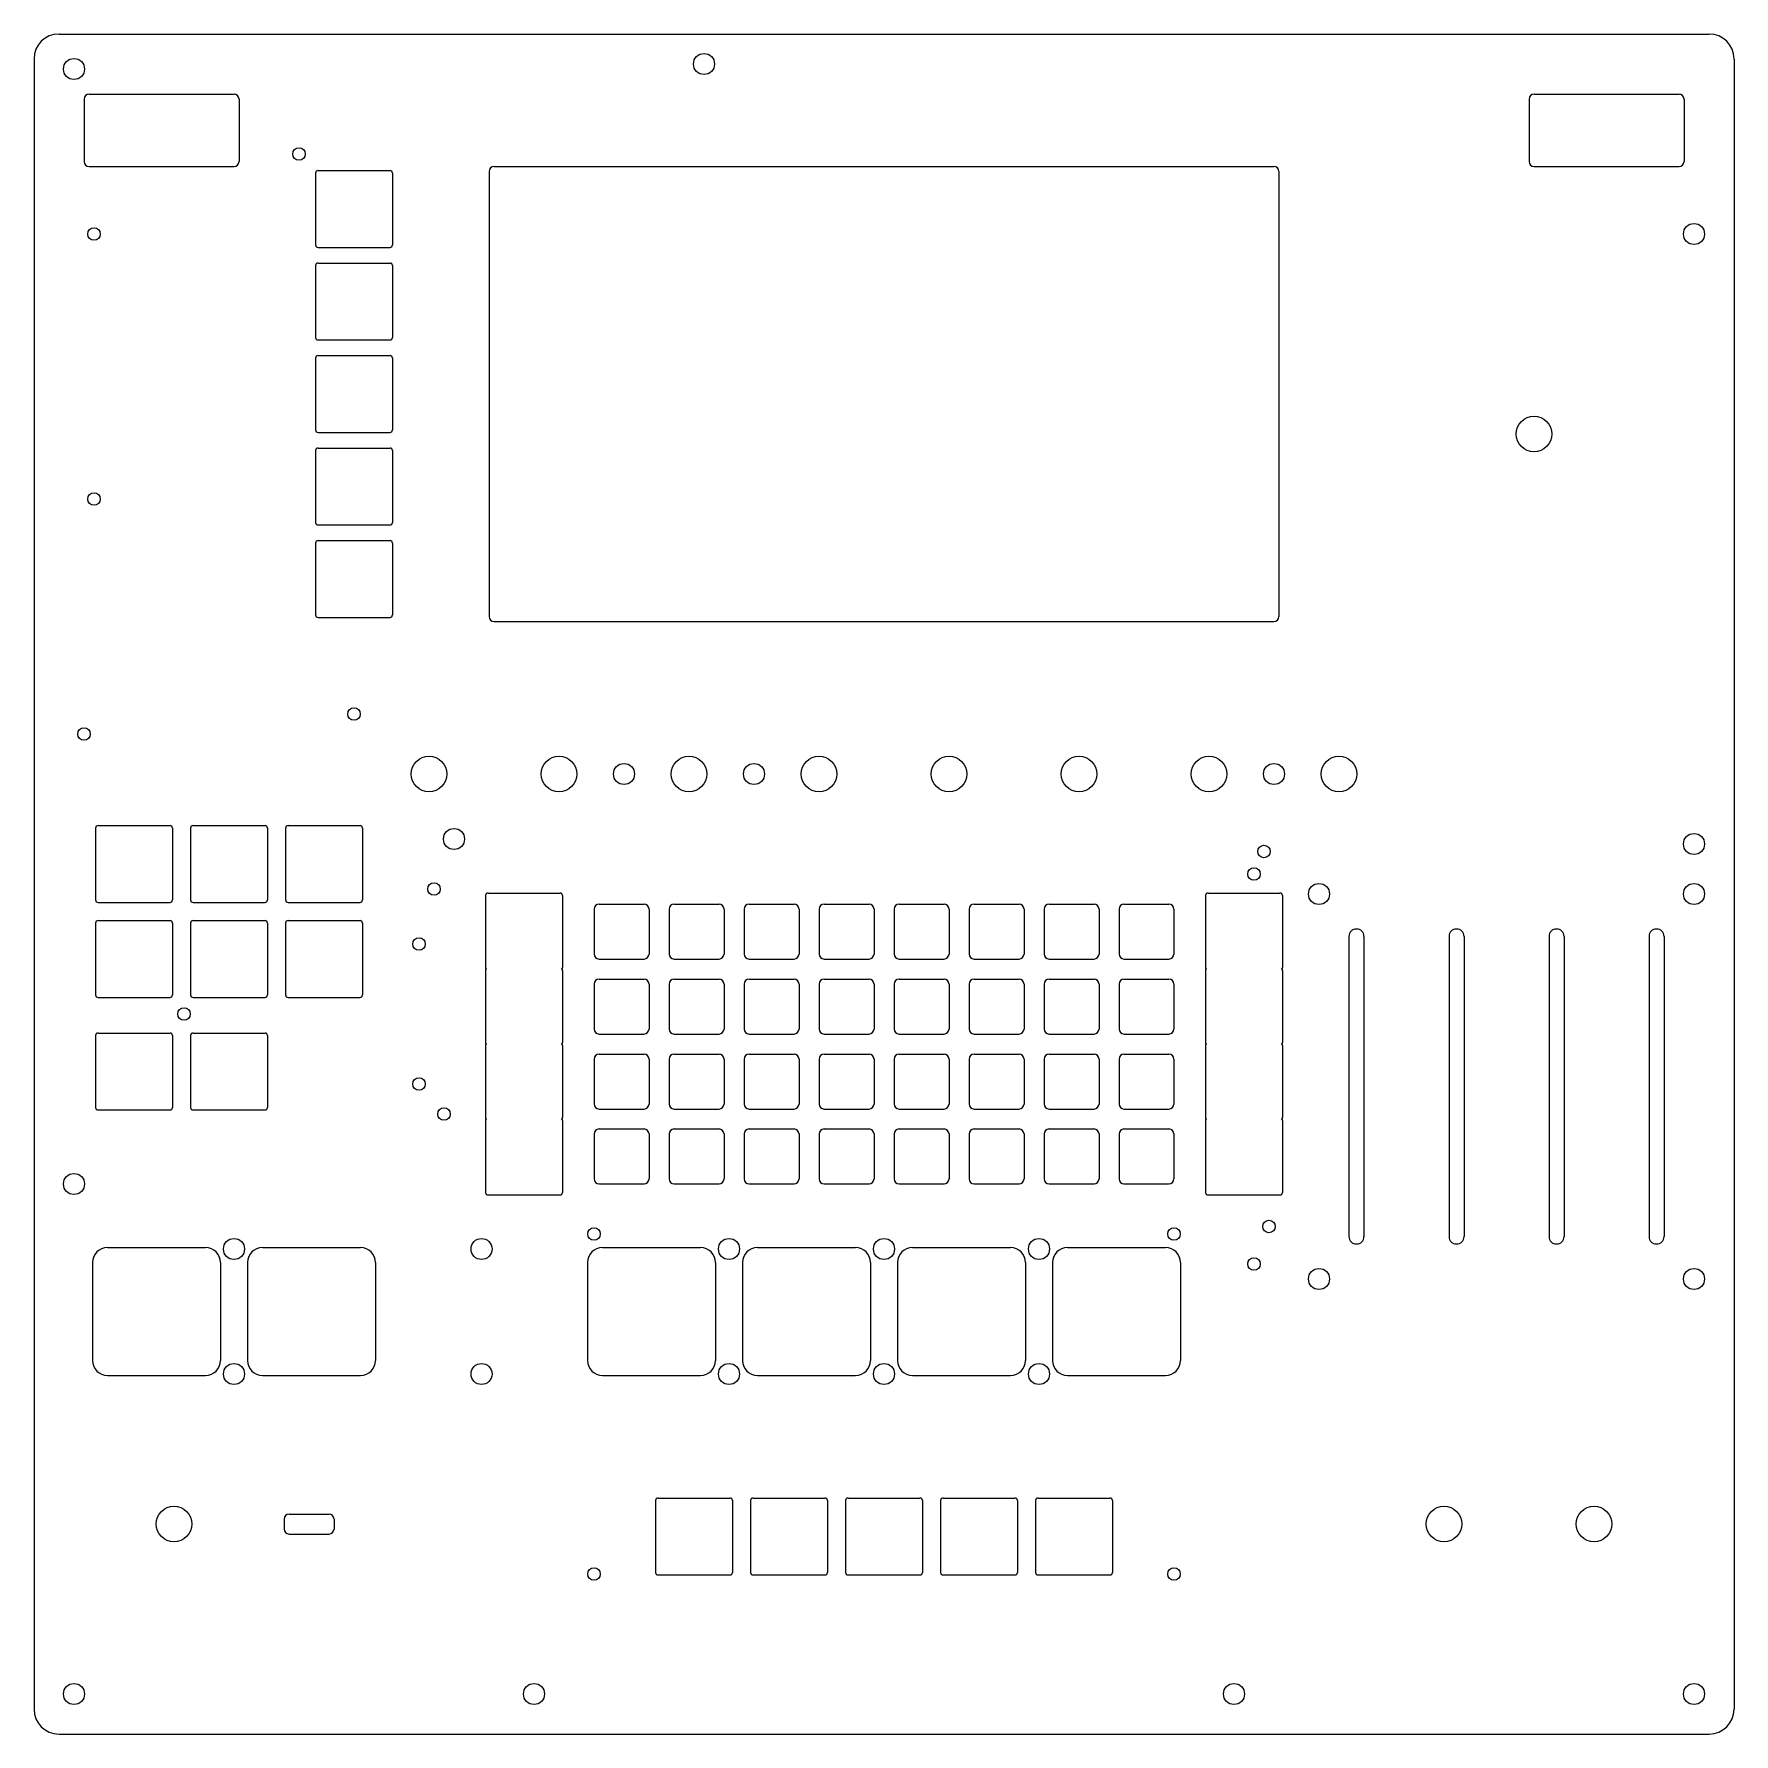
# Model space of a CAD drawing. Header units: millimetres. Extents: x 0 to 340, y 0 to 340.
import ezdxf

# ---------------------------------------------------------------- set-up
doc = ezdxf.new("R2010")
doc.units = ezdxf.units.MM
doc.layers.add('tmp_perfil', color=7, linetype='CONTINUOUS')

msp = doc.modelspace()

# ---------------------------------------------------------------- linework, layer by layer
at = {"layer": 'tmp_perfil'}
for p, q in [((5, 340, 84), (335, 340, 84)), ((0, 335, 84), (0, 5, 84)), ((340, 335, 84), (340, 5, 84)), ((10, 327, 84), (10, 314.5, 84)), ((11, 328, 84), (40, 328, 84)), ((41, 327, 84), (41, 314.5, 84)), ((299, 327, 84), (299, 314.5, 84)), ((300, 328, 84), (329, 328, 84)), ((330, 327, 84), (330, 314.5, 84)), ((11, 313.5, 84), (40, 313.5, 84)), ((92, 313.5, 84), (248, 313.5, 84)), ((300, 313.5, 84), (329, 313.5, 84)), ((56.3, 312.2, 84), (56.3, 297.8, 84)), ((56.8, 312.7, 84), (71.2, 312.7, 84)), ((71.7, 312.2, 84), (71.7, 297.8, 84)), ((91, 312.5, 84), (91, 223.5, 84)), ((249, 312.5, 84), (249, 223.5, 84)), ((56.8, 297.3, 84), (71.2, 297.3, 84)), ((56.3, 293.7, 84), (56.3, 279.3, 84)), ((56.8, 294.2, 84), (71.2, 294.2, 84)), ((71.7, 293.7, 84), (71.7, 279.3, 84)), ((56.8, 278.8, 84), (71.2, 278.8, 84)), ((56.8, 275.7, 84), (71.2, 275.7, 84)), ((56.3, 275.2, 84), (56.3, 260.8, 84)), ((71.7, 275.2, 84), (71.7, 260.8, 84)), ((56.8, 260.3, 84), (71.2, 260.3, 84)), ((56.3, 256.7, 84), (56.3, 242.3, 84)), ((56.8, 257.2, 84), (71.2, 257.2, 84)), ((71.7, 256.7, 84), (71.7, 242.3, 84)), ((56.8, 241.8, 84), (71.2, 241.8, 84)), ((56.3, 238.2, 84), (56.3, 223.8, 84)), ((56.8, 238.7, 84), (71.2, 238.7, 84)), ((71.7, 238.2, 84), (71.7, 223.8, 84)), ((56.8, 223.3, 84), (71.2, 223.3, 84)), ((92, 222.5, 84), (248, 222.5, 84)), ((12.3, 181.2, 84), (12.3, 166.8, 84)), ((12.8, 181.7, 84), (27.2, 181.7, 84)), ((27.7, 181.2, 84), (27.7, 166.8, 84)), ((31.3, 181.2, 84), (31.3, 166.8, 84)), ((31.8, 181.7, 84), (46.2, 181.7, 84)), ((46.7, 181.2, 84), (46.7, 166.8, 84)), ((50.3, 181.2, 84), (50.3, 166.8, 84)), ((50.8, 181.7, 84), (65.2, 181.7, 84)), ((65.7, 181.2, 84), (65.7, 166.8, 84)), ((90.3, 167.7, 84), (90.3, 153.3, 84)), ((90.8, 168.2, 84), (105.2, 168.2, 84)), ((105.7, 167.7, 84), (105.7, 153.3, 84)), ((234.3, 167.7, 84), (234.3, 153.3, 84)), ((234.8, 168.2, 84), (249.2, 168.2, 84)), ((249.7, 167.7, 84), (249.7, 153.3, 84)), ((12.8, 166.3, 84), (27.2, 166.3, 84)), ((31.8, 166.3, 84), (46.2, 166.3, 84)), ((50.8, 166.3, 84), (65.2, 166.3, 84)), ((112, 165, 84), (112, 156, 84)), ((113, 166, 84), (122, 166, 84)), ((123, 165, 84), (123, 156, 84)), ((127, 165, 84), (127, 156, 84)), ((128, 166, 84), (137, 166, 84)), ((138, 165, 84), (138, 156, 84)), ((142, 165, 84), (142, 156, 84)), ((143, 166, 84), (152, 166, 84)), ((153, 165, 84), (153, 156, 84)), ((157, 165, 84), (157, 156, 84)), ((158, 166, 84), (167, 166, 84)), ((168, 165, 84), (168, 156, 84)), ((172, 165, 84), (172, 156, 84)), ((173, 166, 84), (182, 166, 84)), ((183, 165, 84), (183, 156, 84)), ((187, 165, 84), (187, 156, 84)), ((188, 166, 84), (197, 166, 84)), ((198, 165, 84), (198, 156, 84)), ((202, 165, 84), (202, 156, 84)), ((203, 166, 84), (212, 166, 84)), ((213, 165, 84), (213, 156, 84)), ((217, 165, 84), (217, 156, 84)), ((218, 166, 84), (227, 166, 84)), ((228, 165, 84), (228, 156, 84)), ((12.3, 162.2, 84), (12.3, 147.8, 84)), ((12.8, 162.7, 84), (27.2, 162.7, 84)), ((27.7, 162.2, 84), (27.7, 147.8, 84)), ((31.3, 162.2, 84), (31.3, 147.8, 84)), ((31.8, 162.7, 84), (46.2, 162.7, 84)), ((46.7, 162.2, 84), (46.7, 147.8, 84)), ((50.3, 162.2, 84), (50.3, 147.8, 84)), ((50.8, 162.7, 84), (65.2, 162.7, 84)), ((65.7, 162.2, 84), (65.7, 147.8, 84)), ((264.49, 161, 84), (264.51, 161, 84)), ((284.49, 161, 84), (284.51, 161, 84)), ((304.49, 161, 84), (304.51, 161, 84)), ((324.49, 161, 84), (324.51, 161, 84)), ((263, 159.51, 84), (263, 99.49, 84)), ((266, 159.51, 84), (266, 99.49, 84)), ((283, 159.51, 84), (283, 99.49, 84)), ((286, 159.51, 84), (286, 99.49, 84)), ((303, 159.51, 84), (303, 99.49, 84)), ((306, 159.51, 84), (306, 99.49, 84)), ((323, 159.51, 84), (323, 99.49, 84)), ((326, 159.51, 84), (326, 99.49, 84)), ((113, 155, 84), (122, 155, 84)), ((128, 155, 84), (137, 155, 84)), ((143, 155, 84), (152, 155, 84)), ((158, 155, 84), (167, 155, 84)), ((173, 155, 84), (182, 155, 84)), ((188, 155, 84), (197, 155, 84)), ((203, 155, 84), (212, 155, 84)), ((218, 155, 84), (227, 155, 84)), ((90.3, 152.7, 84), (90.3, 138.3, 84)), ((105.7, 152.7, 84), (105.7, 138.3, 84)), ((112, 150, 84), (112, 141, 84)), ((113, 151, 84), (122, 151, 84)), ((123, 150, 84), (123, 141, 84)), ((127, 150, 84), (127, 141, 84)), ((128, 151, 84), (137, 151, 84)), ((138, 150, 84), (138, 141, 84)), ((142, 150, 84), (142, 141, 84)), ((143, 151, 84), (152, 151, 84)), ((153, 150, 84), (153, 141, 84)), ((157, 150, 84), (157, 141, 84)), ((158, 151, 84), (167, 151, 84)), ((168, 150, 84), (168, 141, 84)), ((172, 150, 84), (172, 141, 84)), ((173, 151, 84), (182, 151, 84)), ((183, 150, 84), (183, 141, 84)), ((187, 150, 84), (187, 141, 84)), ((188, 151, 84), (197, 151, 84)), ((198, 150, 84), (198, 141, 84)), ((202, 150, 84), (202, 141, 84)), ((203, 151, 84), (212, 151, 84)), ((213, 150, 84), (213, 141, 84)), ((217, 150, 84), (217, 141, 84)), ((218, 151, 84), (227, 151, 84)), ((228, 150, 84), (228, 141, 84)), ((234.3, 152.7, 84), (234.3, 138.3, 84)), ((249.7, 152.7, 84), (249.7, 138.3, 84)), ((12.8, 147.3, 84), (27.2, 147.3, 84)), ((31.8, 147.3, 84), (46.2, 147.3, 84)), ((50.8, 147.3, 84), (65.2, 147.3, 84)), ((12.3, 139.7, 84), (12.3, 125.3, 84)), ((12.8, 140.2, 84), (27.2, 140.2, 84)), ((27.7, 139.7, 84), (27.7, 125.3, 84)), ((31.3, 139.7, 84), (31.3, 125.3, 84)), ((31.8, 140.2, 84), (46.2, 140.2, 84)), ((46.7, 139.7, 84), (46.7, 125.3, 84)), ((113, 140, 84), (122, 140, 84)), ((128, 140, 84), (137, 140, 84)), ((143, 140, 84), (152, 140, 84)), ((158, 140, 84), (167, 140, 84)), ((173, 140, 84), (182, 140, 84)), ((188, 140, 84), (197, 140, 84)), ((203, 140, 84), (212, 140, 84)), ((218, 140, 84), (227, 140, 84)), ((90.3, 137.7, 84), (90.3, 123.3, 84)), ((105.7, 137.7, 84), (105.7, 123.3, 84)), ((113, 136, 84), (122, 136, 84)), ((128, 136, 84), (137, 136, 84)), ((143, 136, 84), (152, 136, 84)), ((158, 136, 84), (167, 136, 84)), ((173, 136, 84), (182, 136, 84)), ((188, 136, 84), (197, 136, 84)), ((203, 136, 84), (212, 136, 84)), ((218, 136, 84), (227, 136, 84)), ((234.3, 137.7, 84), (234.3, 123.3, 84)), ((249.7, 137.7, 84), (249.7, 123.3, 84)), ((112, 135, 84), (112, 126, 84)), ((123, 135, 84), (123, 126, 84)), ((127, 135, 84), (127, 126, 84)), ((138, 135, 84), (138, 126, 84)), ((142, 135, 84), (142, 126, 84)), ((153, 135, 84), (153, 126, 84)), ((157, 135, 84), (157, 126, 84)), ((168, 135, 84), (168, 126, 84)), ((172, 135, 84), (172, 126, 84)), ((183, 135, 84), (183, 126, 84)), ((187, 135, 84), (187, 126, 84)), ((198, 135, 84), (198, 126, 84)), ((202, 135, 84), (202, 126, 84)), ((213, 135, 84), (213, 126, 84)), ((217, 135, 84), (217, 126, 84)), ((228, 135, 84), (228, 126, 84)), ((12.8, 124.8, 84), (27.2, 124.8, 84)), ((31.8, 124.8, 84), (46.2, 124.8, 84)), ((90.3, 122.7, 84), (90.3, 108.3, 84)), ((105.7, 122.7, 84), (105.7, 108.3, 84)), ((113, 125, 84), (122, 125, 84)), ((128, 125, 84), (137, 125, 84)), ((143, 125, 84), (152, 125, 84)), ((158, 125, 84), (167, 125, 84)), ((173, 125, 84), (182, 125, 84)), ((188, 125, 84), (197, 125, 84)), ((203, 125, 84), (212, 125, 84)), ((218, 125, 84), (227, 125, 84)), ((234.3, 122.7, 84), (234.3, 108.3, 84)), ((249.7, 122.7, 84), (249.7, 108.3, 84)), ((112, 120, 84), (112, 111, 84)), ((113, 121, 84), (122, 121, 84)), ((123, 120, 84), (123, 111, 84)), ((127, 120, 84), (127, 111, 84)), ((128, 121, 84), (137, 121, 84)), ((138, 120, 84), (138, 111, 84)), ((142, 120, 84), (142, 111, 84)), ((143, 121, 84), (152, 121, 84)), ((153, 120, 84), (153, 111, 84)), ((157, 120, 84), (157, 111, 84)), ((158, 121, 84), (167, 121, 84)), ((168, 120, 84), (168, 111, 84)), ((172, 120, 84), (172, 111, 84)), ((173, 121, 84), (182, 121, 84)), ((183, 120, 84), (183, 111, 84)), ((187, 120, 84), (187, 111, 84)), ((188, 121, 84), (197, 121, 84)), ((198, 120, 84), (198, 111, 84)), ((202, 120, 84), (202, 111, 84)), ((203, 121, 84), (212, 121, 84)), ((213, 120, 84), (213, 111, 84)), ((217, 120, 84), (217, 111, 84)), ((218, 121, 84), (227, 121, 84)), ((228, 120, 84), (228, 111, 84)), ((113, 110, 84), (122, 110, 84)), ((128, 110, 84), (137, 110, 84)), ((143, 110, 84), (152, 110, 84)), ((158, 110, 84), (167, 110, 84)), ((173, 110, 84), (182, 110, 84)), ((188, 110, 84), (197, 110, 84)), ((203, 110, 84), (212, 110, 84)), ((218, 110, 84), (227, 110, 84)), ((90.8, 107.8, 84), (105.2, 107.8, 84)), ((234.8, 107.8, 84), (249.2, 107.8, 84)), ((14.7, 97.3, 84), (34.3, 97.3, 84)), ((45.7, 97.3, 84), (65.3, 97.3, 84)), ((113.7, 97.3, 84), (133.3, 97.3, 84)), ((144.7, 97.3, 84), (164.3, 97.3, 84)), ((175.7, 97.3, 84), (195.3, 97.3, 84)), ((206.7, 97.3, 84), (226.3, 97.3, 84)), ((264.49, 98, 84), (264.51, 98, 84)), ((284.49, 98, 84), (284.51, 98, 84)), ((304.49, 98, 84), (304.51, 98, 84)), ((324.49, 98, 84), (324.51, 98, 84)), ((11.7, 94.3, 84), (11.7, 74.7, 84)), ((37.3, 94.3, 84), (37.3, 74.7, 84)), ((42.7, 94.3, 84), (42.7, 74.7, 84)), ((68.3, 94.3, 84), (68.3, 74.7, 84)), ((110.7, 94.3, 84), (110.7, 74.7, 84)), ((136.3, 94.3, 84), (136.3, 74.7, 84)), ((141.7, 94.3, 84), (141.7, 74.7, 84)), ((167.3, 94.3, 84), (167.3, 74.7, 84)), ((172.7, 94.3, 84), (172.7, 74.7, 84)), ((198.3, 94.3, 84), (198.3, 74.7, 84)), ((203.7, 94.3, 84), (203.7, 74.7, 84)), ((229.3, 94.3, 84), (229.3, 74.7, 84)), ((14.7, 71.7, 84), (34.3, 71.7, 84)), ((45.7, 71.7, 84), (65.3, 71.7, 84)), ((113.7, 71.7, 84), (133.3, 71.7, 84)), ((144.7, 71.7, 84), (164.3, 71.7, 84)), ((175.7, 71.7, 84), (195.3, 71.7, 84)), ((206.7, 71.7, 84), (226.3, 71.7, 84)), ((124.3, 46.7, 84), (124.3, 32.3, 84)), ((124.8, 47.2, 84), (139.2, 47.2, 84)), ((139.7, 46.7, 84), (139.7, 32.3, 84)), ((143.3, 46.7, 84), (143.3, 32.3, 84)), ((143.8, 47.2, 84), (158.2, 47.2, 84)), ((158.7, 46.7, 84), (158.7, 32.3, 84)), ((162.3, 46.7, 84), (162.3, 32.3, 84)), ((162.8, 47.2, 84), (177.2, 47.2, 84)), ((177.7, 46.7, 84), (177.7, 32.3, 84)), ((181.3, 46.7, 84), (181.3, 32.3, 84)), ((181.8, 47.2, 84), (196.2, 47.2, 84)), ((196.7, 46.7, 84), (196.7, 32.3, 84)), ((200.3, 46.7, 84), (200.3, 32.3, 84)), ((200.8, 47.2, 84), (215.2, 47.2, 84)), ((215.7, 46.7, 84), (215.7, 32.3, 84)), ((50, 43, 84), (50, 41, 84)), ((51, 44, 84), (59, 44, 84)), ((60, 43, 84), (60, 41, 84)), ((51, 40, 84), (59, 40, 84)), ((124.8, 31.8, 84), (139.2, 31.8, 84)), ((143.8, 31.8, 84), (158.2, 31.8, 84)), ((162.8, 31.8, 84), (177.2, 31.8, 84)), ((181.8, 31.8, 84), (196.2, 31.8, 84)), ((200.8, 31.8, 84), (215.2, 31.8, 84)), ((5, 0, 84), (335, 0, 84))]:
    msp.add_line(p, q, dxfattribs=at)
for centre, radius in [((8, 333, 84), 2.1), ((134, 334, 84), 2.1), ((53, 316, 84), 1.25), ((12, 300, 84), 1.25), ((332, 300, 84), 2.1), ((300, 260, 84), 3.55), ((12, 247, 84), 1.25), ((64, 204, 84), 1.25), ((10, 200, 84), 1.25), ((79, 192, 84), 3.55), ((105, 192, 84), 3.55), ((118, 192, 84), 2.1), ((131, 192, 84), 3.55), ((144, 192, 84), 2.1), ((157, 192, 84), 3.55), ((183, 192, 84), 3.55), ((209, 192, 84), 3.55), ((235, 192, 84), 3.55), ((248, 192, 84), 2.1), ((261, 192, 84), 3.55), ((84, 179, 84), 2.1), ((246, 176.5, 84), 1.25), ((332, 178, 84), 2.1), ((80, 169, 84), 1.25), ((244, 172, 84), 1.25), ((257, 168, 84), 2.1), ((332, 168, 84), 2.1), ((77, 158, 84), 1.25), ((30, 144, 84), 1.25), ((77, 130, 84), 1.25), ((82, 124, 84), 1.25), ((8, 110, 84), 2.1), ((247, 101.5, 84), 1.25), ((40, 97, 84), 2.1), ((89.5, 97, 84), 2.1), ((112, 100, 84), 1.25), ((139, 97, 84), 2.1), ((170, 97, 84), 2.1), ((201, 97, 84), 2.1), ((228, 100, 84), 1.25), ((244, 94, 84), 1.25), ((257, 91, 84), 2.1), ((332, 91, 84), 2.1), ((40, 72, 84), 2.1), ((89.5, 72, 84), 2.1), ((139, 72, 84), 2.1), ((170, 72, 84), 2.1), ((201, 72, 84), 2.1), ((28, 42, 84), 3.55), ((282, 42, 84), 3.55), ((312, 42, 84), 3.55), ((112, 32, 84), 1.25), ((228, 32, 84), 1.25), ((8, 8, 84), 2.1), ((100, 8, 84), 2.1), ((240, 8, 84), 2.1), ((332, 8, 84), 2.1)]:
    msp.add_circle(centre, radius, dxfattribs=at)
for centre, radius, start, end in [((5, 335, 84), 5, 90, 180), ((335, 335, 84), 5, 0, 90), ((11, 327, 84), 1, 90, 180), ((40, 327, 84), 1, 0, 90), ((300, 327, 84), 1, 90, 180), ((329, 327, 84), 1, 0, 90), ((11, 314.5, 84), 1, 180, -90), ((40, 314.5, 84), 1, -90, 0), ((92, 312.5, 84), 1, 90, 180), ((248, 312.5, 84), 1, 0, 90), ((300, 314.5, 84), 1, 180, -90), ((329, 314.5, 84), 1, -90, 0), ((56.8, 312.2, 84), 0.5, 90, 180), ((71.2, 312.2, 84), 0.5, 0, 90), ((56.8, 297.8, 84), 0.5, 180, -90), ((71.2, 297.8, 84), 0.5, -90, 0), ((56.8, 293.7, 84), 0.5, 90, 180), ((71.2, 293.7, 84), 0.5, 0, 90), ((56.8, 279.3, 84), 0.5, 180, -90), ((71.2, 279.3, 84), 0.5, -90, 0), ((56.8, 275.2, 84), 0.5, 90, 180), ((71.2, 275.2, 84), 0.5, 0, 90), ((56.8, 260.8, 84), 0.5, 180, -90), ((71.2, 260.8, 84), 0.5, -90, 0), ((56.8, 256.7, 84), 0.5, 90, 180), ((71.2, 256.7, 84), 0.5, 0, 90), ((56.8, 242.3, 84), 0.5, 180, -90), ((71.2, 242.3, 84), 0.5, -90, 0), ((56.8, 238.2, 84), 0.5, 90, 180), ((71.2, 238.2, 84), 0.5, 0, 90), ((56.8, 223.8, 84), 0.5, 180, -90), ((71.2, 223.8, 84), 0.5, -90, 0), ((92, 223.5, 84), 1, 180, -90), ((248, 223.5, 84), 1, -90, 0), ((12.8, 181.2, 84), 0.5, 90, 180), ((27.2, 181.2, 84), 0.5, 0, 90), ((31.8, 181.2, 84), 0.5, 90, 180), ((46.2, 181.2, 84), 0.5, 0, 90), ((50.8, 181.2, 84), 0.5, 90, 180), ((65.2, 181.2, 84), 0.5, 0, 90), ((12.8, 166.8, 84), 0.5, 180, -90), ((27.2, 166.8, 84), 0.5, -90, 0), ((31.8, 166.8, 84), 0.5, 180, -90), ((46.2, 166.8, 84), 0.5, -90, 0), ((50.8, 166.8, 84), 0.5, 180, -90), ((65.2, 166.8, 84), 0.5, -90, 0), ((90.8, 167.7, 84), 0.5, 90, 180), ((105.2, 167.7, 84), 0.5, 0, 90), ((234.8, 167.7, 84), 0.5, 90, 180), ((249.2, 167.7, 84), 0.5, 0, 90), ((113, 165, 84), 1, 90, 180), ((122, 165, 84), 1, 0, 90), ((128, 165, 84), 1, 90, 180), ((137, 165, 84), 1, 0, 90), ((143, 165, 84), 1, 90, 180), ((152, 165, 84), 1, 0, 90), ((158, 165, 84), 1, 90, 180), ((167, 165, 84), 1, 0, 90), ((173, 165, 84), 1, 90, 180), ((182, 165, 84), 1, 0, 90), ((188, 165, 84), 1, 90, 180), ((197, 165, 84), 1, 0, 90), ((203, 165, 84), 1, 90, 180), ((212, 165, 84), 1, 0, 90), ((218, 165, 84), 1, 90, 180), ((227, 165, 84), 1, 0, 90), ((12.8, 162.2, 84), 0.5, 90, 180), ((27.2, 162.2, 84), 0.5, 0, 90), ((31.8, 162.2, 84), 0.5, 90, 180), ((46.2, 162.2, 84), 0.5, 0, 90), ((50.8, 162.2, 84), 0.5, 90, 180), ((65.2, 162.2, 84), 0.5, 0, 90), ((264.49, 159.51, 84), 1.49, 90, 180), ((264.51, 159.51, 84), 1.49, 0, 90), ((284.49, 159.51, 84), 1.49, 90, 180), ((284.51, 159.51, 84), 1.49, 0, 90), ((304.49, 159.51, 84), 1.49, 90, 180), ((304.51, 159.51, 84), 1.49, 0, 90), ((324.49, 159.51, 84), 1.49, 90, 180), ((324.51, 159.51, 84), 1.49, 0, 90), ((90.8, 153.3, 84), 0.5, 180, -143.1301), ((90.8, 152.7, 84), 0.5, 143.1301, 180), ((105.2, 153.3, 84), 0.5, -36.8699, 0), ((105.2, 152.7, 84), 0.5, 0, 36.8699), ((113, 156, 84), 1, 180, -90), ((122, 156, 84), 1, -90, 0), ((128, 156, 84), 1, 180, -90), ((137, 156, 84), 1, -90, 0), ((143, 156, 84), 1, 180, -90), ((152, 156, 84), 1, -90, 0), ((158, 156, 84), 1, 180, -90), ((167, 156, 84), 1, -90, 0), ((173, 156, 84), 1, 180, -90), ((182, 156, 84), 1, -90, 0), ((188, 156, 84), 1, 180, -90), ((197, 156, 84), 1, -90, 0), ((203, 156, 84), 1, 180, -90), ((212, 156, 84), 1, -90, 0), ((218, 156, 84), 1, 180, -90), ((227, 156, 84), 1, -90, 0), ((234.8, 153.3, 84), 0.5, 180, -143.1301), ((234.8, 152.7, 84), 0.5, 143.1301, 180), ((249.2, 153.3, 84), 0.5, -36.8699, 0), ((249.2, 152.7, 84), 0.5, 0, 36.8699), ((113, 150, 84), 1, 90, 180), ((122, 150, 84), 1, 0, 90), ((128, 150, 84), 1, 90, 180), ((137, 150, 84), 1, 0, 90), ((143, 150, 84), 1, 90, 180), ((152, 150, 84), 1, 0, 90), ((158, 150, 84), 1, 90, 180), ((167, 150, 84), 1, 0, 90), ((173, 150, 84), 1, 90, 180), ((182, 150, 84), 1, 0, 90), ((188, 150, 84), 1, 90, 180), ((197, 150, 84), 1, 0, 90), ((203, 150, 84), 1, 90, 180), ((212, 150, 84), 1, 0, 90), ((218, 150, 84), 1, 90, 180), ((227, 150, 84), 1, 0, 90), ((12.8, 147.8, 84), 0.5, 180, -90), ((27.2, 147.8, 84), 0.5, -90, 0), ((31.8, 147.8, 84), 0.5, 180, -90), ((46.2, 147.8, 84), 0.5, -90, 0), ((50.8, 147.8, 84), 0.5, 180, -90), ((65.2, 147.8, 84), 0.5, -90, 0), ((12.8, 139.7, 84), 0.5, 90, 180), ((27.2, 139.7, 84), 0.5, 0, 90), ((31.8, 139.7, 84), 0.5, 90, 180), ((46.2, 139.7, 84), 0.5, 0, 90), ((113, 141, 84), 1, 180, -90), ((122, 141, 84), 1, -90, 0), ((128, 141, 84), 1, 180, -90), ((137, 141, 84), 1, -90, 0), ((143, 141, 84), 1, 180, -90), ((152, 141, 84), 1, -90, 0), ((158, 141, 84), 1, 180, -90), ((167, 141, 84), 1, -90, 0), ((173, 141, 84), 1, 180, -90), ((182, 141, 84), 1, -90, 0), ((188, 141, 84), 1, 180, -90), ((197, 141, 84), 1, -90, 0), ((203, 141, 84), 1, 180, -90), ((212, 141, 84), 1, -90, 0), ((218, 141, 84), 1, 180, -90), ((227, 141, 84), 1, -90, 0), ((90.8, 138.3, 84), 0.5, 180, -143.1301), ((90.8, 137.7, 84), 0.5, 143.1301, 180), ((105.2, 138.3, 84), 0.5, -36.8699, 0), ((105.2, 137.7, 84), 0.5, 0, 36.8699), ((113, 135, 84), 1, 90, 180), ((122, 135, 84), 1, 0, 90), ((128, 135, 84), 1, 90, 180), ((137, 135, 84), 1, 0, 90), ((143, 135, 84), 1, 90, 180), ((152, 135, 84), 1, 0, 90), ((158, 135, 84), 1, 90, 180), ((167, 135, 84), 1, 0, 90), ((173, 135, 84), 1, 90, 180), ((182, 135, 84), 1, 0, 90), ((188, 135, 84), 1, 90, 180), ((197, 135, 84), 1, 0, 90), ((203, 135, 84), 1, 90, 180), ((212, 135, 84), 1, 0, 90), ((218, 135, 84), 1, 90, 180), ((227, 135, 84), 1, 0, 90), ((234.8, 138.3, 84), 0.5, 180, -143.1301), ((234.8, 137.7, 84), 0.5, 143.1301, 180), ((249.2, 138.3, 84), 0.5, -36.8699, 0), ((249.2, 137.7, 84), 0.5, 0, 36.8699), ((113, 126, 84), 1, 180, -90), ((122, 126, 84), 1, -90, 0), ((128, 126, 84), 1, 180, -90), ((137, 126, 84), 1, -90, 0), ((143, 126, 84), 1, 180, -90), ((152, 126, 84), 1, -90, 0), ((158, 126, 84), 1, 180, -90), ((167, 126, 84), 1, -90, 0), ((173, 126, 84), 1, 180, -90), ((182, 126, 84), 1, -90, 0), ((188, 126, 84), 1, 180, -90), ((197, 126, 84), 1, -90, 0), ((203, 126, 84), 1, 180, -90), ((212, 126, 84), 1, -90, 0), ((218, 126, 84), 1, 180, -90), ((227, 126, 84), 1, -90, 0), ((12.8, 125.3, 84), 0.5, 180, -90), ((27.2, 125.3, 84), 0.5, -90, 0), ((31.8, 125.3, 84), 0.5, 180, -90), ((46.2, 125.3, 84), 0.5, -90, 0), ((90.8, 123.3, 84), 0.5, 180, -143.1301), ((90.8, 122.7, 84), 0.5, 143.1301, 180), ((105.2, 123.3, 84), 0.5, -36.8699, 0), ((105.2, 122.7, 84), 0.5, 0, 36.8699), ((234.8, 123.3, 84), 0.5, 180, -143.1301), ((234.8, 122.7, 84), 0.5, 143.1301, 180), ((249.2, 123.3, 84), 0.5, -36.8699, 0), ((249.2, 122.7, 84), 0.5, 0, 36.8699), ((113, 120, 84), 1, 90, 180), ((122, 120, 84), 1, 0, 90), ((128, 120, 84), 1, 90, 180), ((137, 120, 84), 1, 0, 90), ((143, 120, 84), 1, 90, 180), ((152, 120, 84), 1, 0, 90), ((158, 120, 84), 1, 90, 180), ((167, 120, 84), 1, 0, 90), ((173, 120, 84), 1, 90, 180), ((182, 120, 84), 1, 0, 90), ((188, 120, 84), 1, 90, 180), ((197, 120, 84), 1, 0, 90), ((203, 120, 84), 1, 90, 180), ((212, 120, 84), 1, 0, 90), ((218, 120, 84), 1, 90, 180), ((227, 120, 84), 1, 0, 90), ((113, 111, 84), 1, 180, -90), ((122, 111, 84), 1, -90, 0), ((128, 111, 84), 1, 180, -90), ((137, 111, 84), 1, -90, 0), ((143, 111, 84), 1, 180, -90), ((152, 111, 84), 1, -90, 0), ((158, 111, 84), 1, 180, -90), ((167, 111, 84), 1, -90, 0), ((173, 111, 84), 1, 180, -90), ((182, 111, 84), 1, -90, 0), ((188, 111, 84), 1, 180, -90), ((197, 111, 84), 1, -90, 0), ((203, 111, 84), 1, 180, -90), ((212, 111, 84), 1, -90, 0), ((218, 111, 84), 1, 180, -90), ((227, 111, 84), 1, -90, 0), ((90.8, 108.3, 84), 0.5, 180, -90), ((105.2, 108.3, 84), 0.5, -90, 0), ((234.8, 108.3, 84), 0.5, 180, -90), ((249.2, 108.3, 84), 0.5, -90, 0), ((264.49, 99.49, 84), 1.49, 180, -90), ((264.51, 99.49, 84), 1.49, -90, 0), ((284.49, 99.49, 84), 1.49, 180, -90), ((284.51, 99.49, 84), 1.49, -90, 0), ((304.49, 99.49, 84), 1.49, 180, -90), ((304.51, 99.49, 84), 1.49, -90, 0), ((324.49, 99.49, 84), 1.49, 180, -90), ((324.51, 99.49, 84), 1.49, -90, 0), ((14.7, 94.3, 84), 3, 90, 180), ((34.3, 94.3, 84), 3, 0, 90), ((45.7, 94.3, 84), 3, 90, 180), ((65.3, 94.3, 84), 3, 0, 90), ((113.7, 94.3, 84), 3, 90, 180), ((133.3, 94.3, 84), 3, 0, 90), ((144.7, 94.3, 84), 3, 90, 180), ((164.3, 94.3, 84), 3, 0, 90), ((175.7, 94.3, 84), 3, 90, 180), ((195.3, 94.3, 84), 3, 0, 90), ((206.7, 94.3, 84), 3, 90, 180), ((226.3, 94.3, 84), 3, 0, 90), ((14.7, 74.7, 84), 3, 180, -90), ((34.3, 74.7, 84), 3, -90, 0), ((45.7, 74.7, 84), 3, 180, -90), ((65.3, 74.7, 84), 3, -90, 0), ((113.7, 74.7, 84), 3, 180, -90), ((133.3, 74.7, 84), 3, -90, 0), ((144.7, 74.7, 84), 3, 180, -90), ((164.3, 74.7, 84), 3, -90, 0), ((175.7, 74.7, 84), 3, 180, -90), ((195.3, 74.7, 84), 3, -90, 0), ((206.7, 74.7, 84), 3, 180, -90), ((226.3, 74.7, 84), 3, -90, 0), ((124.8, 46.7, 84), 0.5, 90, 180), ((139.2, 46.7, 84), 0.5, 0, 90), ((143.8, 46.7, 84), 0.5, 90, 180), ((158.2, 46.7, 84), 0.5, 0, 90), ((162.8, 46.7, 84), 0.5, 90, 180), ((177.2, 46.7, 84), 0.5, 0, 90), ((181.8, 46.7, 84), 0.5, 90, 180), ((196.2, 46.7, 84), 0.5, 0, 90), ((200.8, 46.7, 84), 0.5, 90, 180), ((215.2, 46.7, 84), 0.5, 0, 90), ((51, 43, 84), 1, 90, 180), ((51, 41, 84), 1, 180, -90), ((59, 43, 84), 1, 0, 90), ((59, 41, 84), 1, -90, 0), ((124.8, 32.3, 84), 0.5, 180, -90), ((139.2, 32.3, 84), 0.5, -90, 0), ((143.8, 32.3, 84), 0.5, 180, -90), ((158.2, 32.3, 84), 0.5, -90, 0), ((162.8, 32.3, 84), 0.5, 180, -90), ((177.2, 32.3, 84), 0.5, -90, 0), ((181.8, 32.3, 84), 0.5, 180, -90), ((196.2, 32.3, 84), 0.5, -90, 0), ((200.8, 32.3, 84), 0.5, 180, -90), ((215.2, 32.3, 84), 0.5, -90, 0), ((5, 5, 84), 5, 180, -90), ((335, 5, 84), 5, -90, 0)]:
    msp.add_arc(centre, radius, start, end, dxfattribs=at)

doc.saveas('drawing.dxf')
